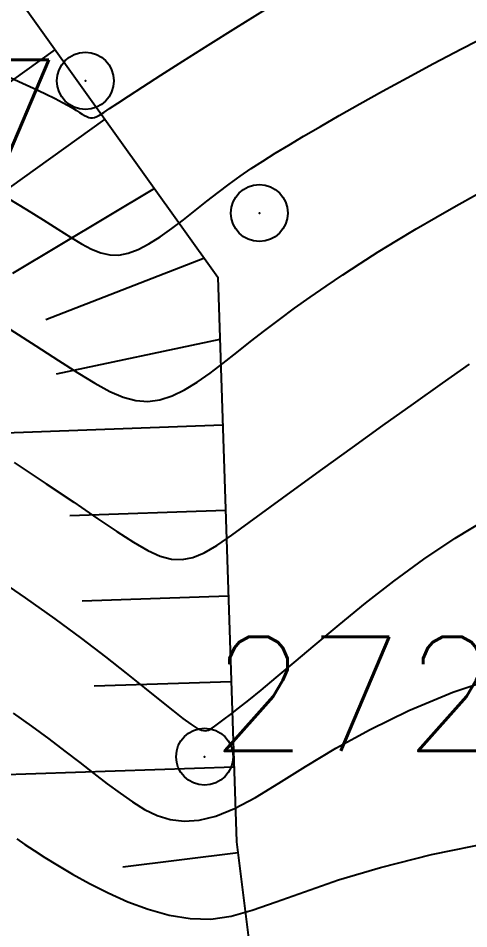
# Model space of a CAD drawing. Header units: millimetres. Extents: x 524954 to 526204, y 9523489 to 9524010.
# Drawn here: x 526058.85 to 526062.8, y 9523761.11 to 9523769.09 of the extents above; entities that cross this region are included whole.
import ezdxf

# ---------------------------------------------------------------- set-up
doc = ezdxf.new("R2010")
doc.units = ezdxf.units.MM
doc.header["$PDMODE"] = 32
doc.header["$PDSIZE"] = 0.5
for name, color, linetype in [('CN_01_00', 3, 'Continuous'), ('CN_02_00', 4, 'Continuous'), ('CN_05_00', 6, 'Continuous'), ('Haut_Talus', 30, 'Continuous'), ('Talus', 2, 'Continuous'), ('TopoAlt', 3, 'Continuous'), ('TOPOJIS', 7, 'Continuous')]:
    doc.layers.add(name, color=color, linetype=linetype)
doc.styles.add('Simplex 1.0', font='Simplex.shx', dxfattribs={"width": 0.99, "height": 1})

# ---------------------------------------------------------------- blocks, each defined once
blk = doc.blocks.new('TCPOINT M')
at = {"color": 0}
blk.add_point((0, 0), dxfattribs=at)
at = {"layer": 'TopoAlt', "style": 'Simplex 1.0', "width": 0.99}
blk.add_attdef('ALT', (0.15, 0.15), '', height=1, dxfattribs=at)

msp = doc.modelspace()

# ---------------------------------------------------------------- linework, layer by layer
at = {"layer": 'CN_01_00', "flags": 128}
for points, elevation in [([(526058.697, 9523768.6023), (526058.8556, 9523768.5311), (526058.9857, 9523768.4713), (526059.0907, 9523768.4217), (526059.1742, 9523768.3808), (526059.2395, 9523768.3473), (526059.2902, 9523768.3198), (526059.3297, 9523768.297), (526059.3615, 9523768.2775), (526059.3886, 9523768.2603), (526059.4122, 9523768.2452), (526059.433, 9523768.2326), (526059.4518, 9523768.2227), (526059.4691, 9523768.2157), (526059.4858, 9523768.212), (526059.5025, 9523768.2117), (526059.52, 9523768.2151), (526059.5396, 9523768.2228), (526059.5652, 9523768.2368), (526059.6015, 9523768.2595), (526059.6528, 9523768.2931), (526059.7239, 9523768.3402), (526059.8193, 9523768.4029), (526059.9435, 9523768.4837), (526060.1011, 9523768.5849), (526060.2944, 9523768.7076), (526060.5169, 9523768.8476), (526060.7596, 9523768.9994), (526061.0137, 9523769.1577)], 277), ([(526058.6274, 9523764.1985), (526058.9129, 9523764.0054), (526059.1724, 9523763.822), (526059.4064, 9523763.6499), (526059.6152, 9523763.4908), (526059.7992, 9523763.3464), (526059.9588, 9523763.2183), (526060.0943, 9523763.1083), (526060.206, 9523763.0181), (526060.295, 9523762.9486), (526060.3644, 9523762.8984), (526060.4178, 9523762.8654), (526060.459, 9523762.8474), (526060.4917, 9523762.8423), (526060.5197, 9523762.848), (526060.5465, 9523762.8623), (526060.576, 9523762.8831), (526060.6117, 9523762.9091), (526060.6565, 9523762.9421), (526060.7132, 9523762.9849), (526060.7845, 9523763.0401), (526060.8732, 9523763.1105), (526060.9821, 9523763.1987), (526061.1139, 9523763.3074), (526061.2714, 9523763.4394), (526061.4564, 9523763.5957), (526061.6662, 9523763.7711), (526061.8975, 9523763.959), (526062.1467, 9523764.1526), (526062.4102, 9523764.345), (526062.6845, 9523764.5297), (526062.9662, 9523764.6997)], 273), ([(526058.8397, 9523761.8937), (526058.9093, 9523761.846), (526058.9898, 9523761.7925), (526059.0846, 9523761.732), (526059.1966, 9523761.6629), (526059.328, 9523761.5851), (526059.4764, 9523761.5025), (526059.6387, 9523761.4203), (526059.8114, 9523761.3434), (526059.9912, 9523761.2771), (526060.1748, 9523761.2263), (526060.3589, 9523761.1963), (526060.5401, 9523761.1921), (526060.7182, 9523761.2171), (526060.9047, 9523761.2685), (526061.1144, 9523761.3415), (526061.3618, 9523761.4315), (526061.6617, 9523761.534), (526062.0287, 9523761.6443), (526062.4775, 9523761.7578), (526063.0227, 9523761.8698)], 271)]:
    msp.add_lwpolyline(points, dxfattribs=dict(at, elevation=elevation))
at = {"layer": 'CN_02_00', "flags": 128}
for points, elevation in [([(526058.76, 9523767.5071), (526058.9236, 9523767.4093), (526059.07, 9523767.319), (526059.1976, 9523767.2378), (526059.3087, 9523767.167), (526059.4066, 9523767.1076), (526059.4947, 9523767.0611), (526059.5763, 9523767.0284), (526059.6547, 9523767.0107), (526059.7334, 9523767.0093), (526059.8157, 9523767.0253), (526059.9041, 9523767.0592), (526059.998, 9523767.1086), (526060.0963, 9523767.1704), (526060.1974, 9523767.2416), (526060.3002, 9523767.3191), (526060.4032, 9523767.3998), (526060.5052, 9523767.4807), (526060.6048, 9523767.5587), (526060.7013, 9523767.6315), (526060.7969, 9523767.7003), (526060.8942, 9523767.767), (526060.996, 9523767.8336), (526061.1049, 9523767.9019), (526061.2238, 9523767.974), (526061.3552, 9523768.0518), (526061.502, 9523768.1371), (526061.6664, 9523768.2316), (526061.8482, 9523768.3348), (526062.0471, 9523768.4458), (526062.2626, 9523768.5637), (526062.494, 9523768.6878), (526062.7409, 9523768.8171), (526063.0029, 9523768.9508)], 276), ([(526058.815, 9523765.1923), (526059.0967, 9523765.0062), (526059.3373, 9523764.8433), (526059.5417, 9523764.7036), (526059.7149, 9523764.5869), (526059.8619, 9523764.4929), (526059.9876, 9523764.4215), (526060.0971, 9523764.3725), (526060.1954, 9523764.3458), (526060.2884, 9523764.3415), (526060.3818, 9523764.36), (526060.4816, 9523764.4014), (526060.5935, 9523764.466), (526060.7236, 9523764.554), (526060.8776, 9523764.6656), (526061.0615, 9523764.8012), (526061.2785, 9523764.9597), (526061.522, 9523765.1359), (526061.7827, 9523765.3231), (526062.0512, 9523765.515), (526062.3184, 9523765.7049), (526062.5748, 9523765.8863), (526062.8114, 9523766.0528)], 274), ([(526058.8055, 9523762.9971), (526058.9682, 9523762.8813), (526059.1191, 9523762.7699), (526059.2597, 9523762.6634), (526059.3911, 9523762.5621), (526059.5147, 9523762.4664), (526059.6319, 9523762.3767), (526059.744, 9523762.2935), (526059.8525, 9523762.2175), (526059.96, 9523762.1517), (526060.0696, 9523762.0995), (526060.1841, 9523762.0643), (526060.3064, 9523762.0493), (526060.4394, 9523762.058), (526060.586, 9523762.0938), (526060.7492, 9523762.1599), (526060.932, 9523762.2582), (526061.1384, 9523762.3835), (526061.3722, 9523762.5291), (526061.6376, 9523762.6881), (526061.9387, 9523762.8539), (526062.2795, 9523763.0196), (526062.664, 9523763.1784), (526063.0963, 9523763.3236)], 272)]:
    msp.add_lwpolyline(points, dxfattribs=dict(at, elevation=elevation))
at = {"layer": 'CN_05_00', "elevation": 275, "flags": 128}
msp.add_lwpolyline([(526058.7785, 9523766.3605), (526059.0064, 9523766.2151), (526059.2032, 9523766.087), (526059.3736, 9523765.977), (526059.5222, 9523765.8858), (526059.6533, 9523765.8144), (526059.7717, 9523765.7636), (526059.8818, 9523765.7341), (526059.9881, 9523765.7269), (526060.0946, 9523765.742), (526060.2021, 9523765.7773), (526060.3111, 9523765.83), (526060.4219, 9523765.897), (526060.5348, 9523765.9756), (526060.6502, 9523766.0629), (526060.7683, 9523766.1561), (526060.8895, 9523766.2522), (526061.0142, 9523766.3489), (526061.1426, 9523766.4458), (526061.275, 9523766.543), (526061.4119, 9523766.6405), (526061.5535, 9523766.7386), (526061.7001, 9523766.8372), (526061.8521, 9523766.9365), (526062.0097, 9523767.0366), (526062.1732, 9523767.1374), (526062.342, 9523767.2386), (526062.5154, 9523767.3398), (526062.6927, 9523767.4406), (526062.8732, 9523767.5404)], dxfattribs=at)
at = {"layer": 'Haut_Talus', "flags": 128}
msp.add_lwpolyline([(526013.158, 9523827.1752), (526016.4771, 9523820.983), (526018.9803, 9523813.5889), (526022.3179, 9523809.9439), (526024.5126, 9523806.068), (526032.5436, 9523802.8396), (526038.8137, 9523801.8549), (526041.9126, 9523800.6171), (526047.2386, 9523796.0721), (526052.2513, 9523790.862), (526054.1504, 9523787.729), (526056.4673, 9523780.2089), (526057.8746, 9523770.625), (526060.6021, 9523766.8166), (526060.7673, 9523761.8698), (526061.3463, 9523757.2409), (526062.6674, 9523753.8606)], dxfattribs=at)
at = {"layer": 'Talus'}
for p, q in [((526059.1738, 9523768.811), (526058.1119, 9523768.0505)), ((526059.6105, 9523768.2012), (526056.1732, 9523765.7395)), ((526060.0472, 9523767.5915), (526058.8017, 9523766.8473)), ((526060.4839, 9523766.9817), (526059.0928, 9523766.4408)), ((526060.6204, 9523766.27), (526059.1838, 9523765.9663)), ((526060.6454, 9523765.5204), (526056.3107, 9523765.359)), ((526060.6704, 9523764.7709), (526059.3045, 9523764.7253)), ((526060.6955, 9523764.0213), (526059.4104, 9523763.9784)), ((526060.7205, 9523763.2717), (526059.5164, 9523763.2315)), ((526060.7455, 9523762.5221), (526057.376, 9523762.4096)), ((526060.7794, 9523761.7732), (526059.7673, 9523761.6466))]:
    msp.add_line(p, q, dxfattribs=at)

# ---------------------------------------------------------------- block references
at = {"layer": 'TOPOJIS'}
ref = msp.add_blockref('TCPOINT M', (526054.5304, 9523767.6706, 273.97), dxfattribs=at)
ref.add_attrib('ALT', '273.97', (526054.5804, 9523767.7206, 273.97), dxfattribs={"layer": 'TopoAlt', "height": 1, "style": 'Simplex 1.0', "width": 0.99})
for p in [(526059.4402, 9523768.5363, 277.27), (526060.9666, 9523767.3779, 275.66)]:
    msp.add_blockref('TCPOINT M', p, dxfattribs=at)
ref = msp.add_blockref('TCPOINT M', (526060.4859, 9523762.6146, 272.87), dxfattribs=at)
ref.add_attrib('ALT', '272.87', (526060.5359, 9523762.6646, 272.87), dxfattribs={"layer": 'TopoAlt', "height": 1, "style": 'Simplex 1.0', "width": 0.99})

doc.saveas('drawing.dxf')
